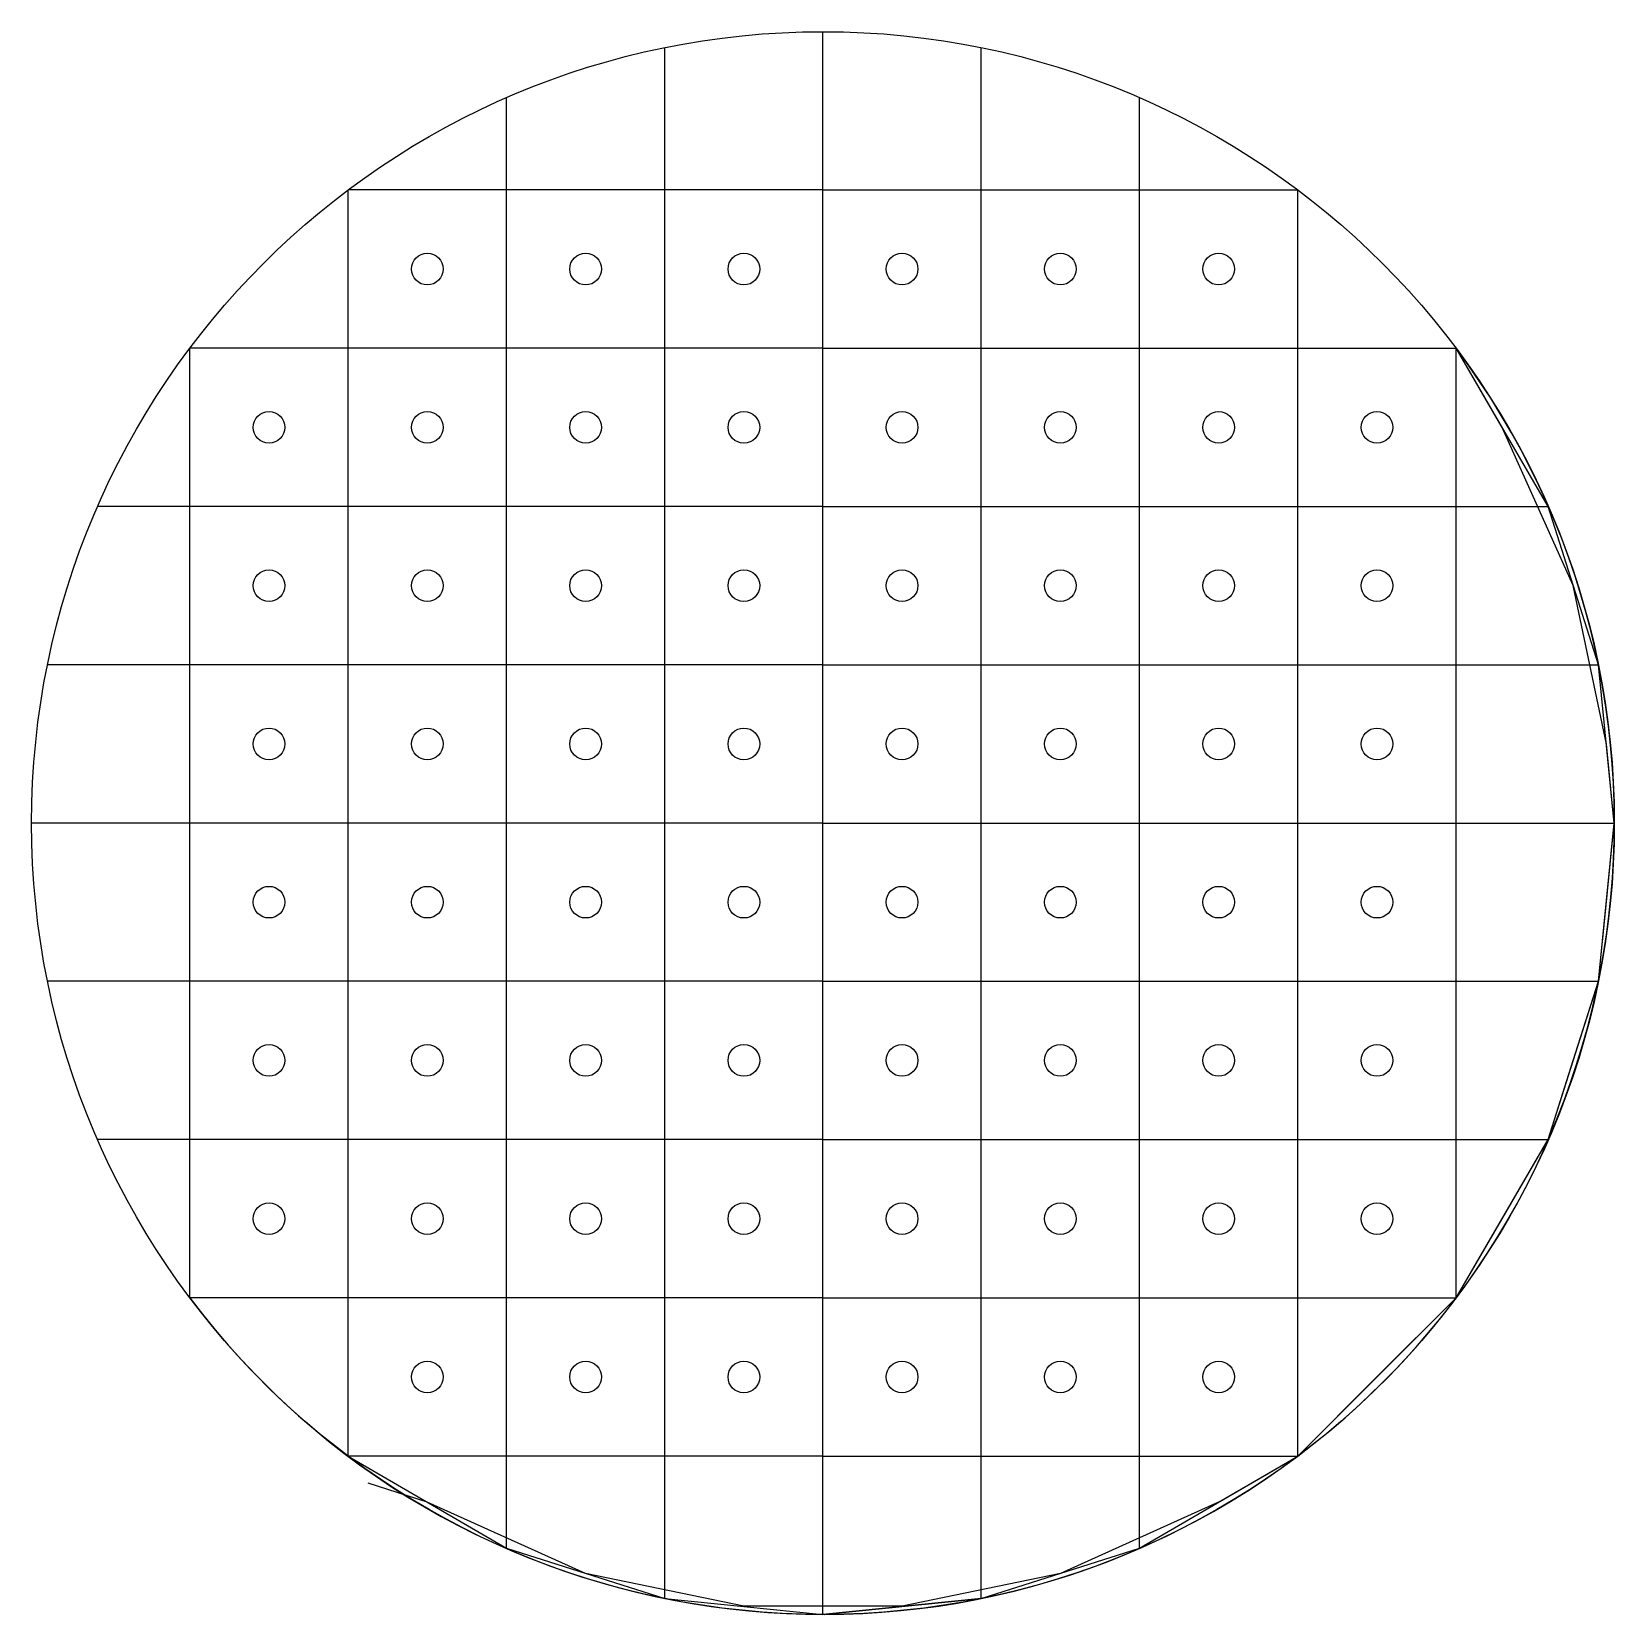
# Model space of a CAD drawing. Header units: centimetres. Extents: x 8.6 to 18.6, y 6.1 to 16.1.
import ezdxf

# ---------------------------------------------------------------- set-up
doc = ezdxf.new("R2010")
doc.units = ezdxf.units.CM
doc.header["$MEASUREMENT"] = 0
for name, color, linetype in [('CORP', 5, 'Continuous'), ('CORP LED', 51, 'Continuous'), ('LED', 7, 'Continuous')]:
    doc.layers.add(name, color=color, linetype=linetype)

# ---------------------------------------------------------------- blocks, each defined once
blk = doc.blocks.new('*U2')
at = {"layer": 'LED'}
blk.add_circle((0, 0), 0.1, dxfattribs=at)
blk = doc.blocks.new('*U3')
at = {"layer": 'CORP LED', "color": 0, "linetype": 'ByBlock', "lineweight": -2, "transparency": 16777216}
for p, rotation in [((13.052, 13.559, 5), 270), ((14.052, 11.559, 5), 180), ((12.052, 10.559, 5), 89.99999999999994)]:
    blk.add_blockref('*U2', p, dxfattribs=dict(at, rotation=rotation))
blk.add_blockref('*U2', (11.052, 12.559, 5), dxfattribs=at)

msp = doc.modelspace()

# ---------------------------------------------------------------- linework, layer by layer
at = {"layer": 'CORP'}
for p, q in [((17.552, 14.059, 5), (17.552, 14.059)), ((18.135, 13.059), (17.552, 14.059, 5)), ((18.135, 13.059, 5), (17.552, 14.059)), ((17.843, 13.559, 2.5), (17.552, 14.059, 2.5)), ((18.293, 12.559, 2.5), (17.843, 13.559, 2.5)), ((18.135, 13.059, 5), (18.135, 13.059)), ((18.451, 12.059), (18.135, 13.059, 5)), ((18.451, 12.059, 5), (18.135, 13.059)), ((18.502, 11.558, 2.504), (18.293, 12.559, 2.5)), ((18.451, 12.059, 5), (18.451, 12.059)), ((18.552, 11.059), (18.451, 12.059, 5)), ((18.552, 11.059, 5), (18.451, 12.059)), ((18.552, 11.059, 2.403), (18.502, 11.558, 2.504)), ((18.451, 10.059), (18.552, 11.059, 5)), ((18.451, 10.059, 5), (18.552, 11.059)), ((18.5, 10.54, 2.403), (18.552, 11.059, 2.403)), ((18.552, 11.059, 5), (18.552, 11.059)), ((18.451, 10.059, 2.5), (18.5, 10.54, 2.403)), ((18.135, 9.059), (18.451, 10.059, 5)), ((18.135, 9.059, 5), (18.451, 10.059)), ((18.293, 9.559, 2.5), (18.451, 10.059, 2.5)), ((18.451, 10.059, 5), (18.451, 10.059)), ((18.135, 9.059, 2.5), (18.293, 9.559, 2.5)), ((17.552, 8.059), (18.135, 9.059, 5)), ((17.552, 8.059, 5), (18.135, 9.059)), ((17.843, 8.559, 2.5), (18.135, 9.059, 2.5)), ((18.135, 9.059, 5), (18.135, 9.059)), ((17.552, 8.059, 2.5), (17.843, 8.559, 2.5)), ((16.552, 7.059), (17.552, 8.059, 5)), ((16.552, 7.059, 5), (17.552, 8.059)), ((17.052, 7.559, 2.5), (17.552, 8.059, 2.5)), ((17.552, 8.059, 5), (17.552, 8.059)), ((16.552, 7.059, 2.5), (17.052, 7.559, 2.5)), ((10.552, 7.059, 5), (10.552, 7.059)), ((10.552, 7.059), (11.552, 6.477, 5)), ((10.552, 7.059, 5), (11.552, 6.477)), ((15.552, 6.477), (16.552, 7.059, 5)), ((15.552, 6.477, 5), (16.552, 7.059)), ((16.052, 6.768, 2.5), (16.552, 7.059, 2.5)), ((16.552, 7.059, 5), (16.552, 7.059)), ((11.052, 6.768, 2.5), (10.678, 6.889, 2.5)), ((12.052, 6.318, 2.5), (11.052, 6.768, 2.5)), ((16.052, 6.768, 2.5), (15.052, 6.318, 2.5)), ((11.552, 6.477, 5), (11.552, 6.477)), ((11.552, 6.477), (12.552, 6.16, 5)), ((11.552, 6.477, 5), (12.552, 6.16)), ((14.552, 6.16), (15.552, 6.477, 5)), ((14.552, 6.16, 5), (15.552, 6.477)), ((15.552, 6.477, 5), (15.552, 6.477)), ((13.052, 6.11, 2.5), (12.052, 6.318, 2.5)), ((15.052, 6.318, 2.5), (14.052, 6.11, 2.5)), ((12.552, 6.16, 5), (12.552, 6.16)), ((12.552, 6.16), (13.552, 6.059, 5)), ((12.552, 6.16, 5), (13.552, 6.059)), ((14.052, 6.11, 2.5), (13.052, 6.11, 2.5)), ((14.552, 6.16), (13.552, 6.059, 5)), ((13.552, 6.059), (14.552, 6.16, 5)), ((14.552, 6.16, 5), (14.552, 6.16)), ((13.552, 6.059), (13.552, 6.059, 5))]:
    msp.add_line(p, q, dxfattribs=at)
msp.add_circle((13.552, 11.059, 5), 5, dxfattribs=at)
msp.add_arc((13.552, 11.059), 5, 216.8699, 36.8699, dxfattribs=at)
at = {"layer": 'CORP LED'}
for p, q in [((13.552, 6.059, 5), (13.552, 16.059, 5)), ((12.552, 6.16, 5), (12.552, 15.958, 5)), ((14.552, 6.16, 5), (14.552, 15.958, 5)), ((11.552, 6.477, 5), (11.552, 15.642, 5)), ((15.552, 6.477, 5), (15.552, 15.642, 5)), ((10.552, 7.059, 5), (10.552, 15.059, 5)), ((13.552, 15.059, 5), (10.552, 15.059, 5)), ((13.552, 15.059, 5), (16.552, 15.059, 5)), ((16.552, 7.059, 5), (16.552, 15.059, 5)), ((9.552, 8.059, 5), (9.552, 14.059, 5)), ((13.552, 14.059, 5), (9.552, 14.059, 5)), ((13.552, 14.059, 5), (17.552, 14.059, 5)), ((17.552, 8.059, 5), (17.552, 14.059, 5)), ((13.552, 13.059, 5), (8.97, 13.059, 5)), ((13.552, 13.059, 5), (18.135, 13.059, 5)), ((13.552, 12.059, 5), (8.653, 12.059, 5)), ((13.552, 12.059, 5), (18.451, 12.059, 5)), ((13.552, 11.059, 5), (8.552, 11.059, 5)), ((13.552, 11.059, 5), (8.552, 11.059, 5)), ((13.552, 11.059, 5), (8.552, 11.059, 5)), ((13.552, 11.059, 5), (8.552, 11.059, 5)), ((13.552, 11.059, 5), (18.552, 11.059, 5)), ((13.552, 11.059, 5), (18.552, 11.059, 5)), ((13.552, 11.059, 5), (18.552, 11.059, 5)), ((13.552, 11.059, 5), (18.552, 11.059, 5)), ((13.552, 11.059, 5), (18.552, 11.059, 5)), ((13.552, 11.059, 5), (18.552, 11.059, 5)), ((13.552, 11.059, 5), (18.552, 11.059, 5)), ((13.552, 11.059, 5), (18.552, 11.059, 5)), ((13.552, 11.059, 5), (18.552, 11.059, 5)), ((13.552, 11.059, 5), (18.552, 11.059, 5)), ((13.552, 11.059, 5), (18.552, 11.059, 5)), ((13.552, 10.059, 5), (8.653, 10.059, 5)), ((13.552, 10.059, 5), (18.451, 10.059, 5)), ((13.552, 9.059, 5), (8.97, 9.059, 5)), ((13.552, 9.059, 5), (18.135, 9.059, 5)), ((13.552, 8.059, 5), (9.552, 8.059, 5)), ((13.552, 8.059, 5), (17.552, 8.059, 5)), ((13.552, 7.059, 5), (10.552, 7.059, 5)), ((13.552, 7.059, 5), (16.552, 7.059, 5))]:
    msp.add_line(p, q, dxfattribs=at)
at = {"layer": 'LED'}
for centre in [(11.052, 14.559, 5), (12.052, 14.559, 5), (13.052, 14.559, 5), (14.052, 14.559, 5), (15.052, 14.559, 5), (16.052, 14.559, 5), (10.052, 13.559, 5), (11.052, 13.559, 5), (12.052, 13.559, 5), (14.052, 13.559, 5), (15.052, 13.559, 5), (16.052, 13.559, 5), (17.052, 13.559, 5), (10.052, 12.559, 5), (12.052, 12.559, 5), (13.052, 12.559, 5), (14.052, 12.559, 5), (15.052, 12.559, 5), (16.052, 12.559, 5), (17.052, 12.559, 5), (10.052, 11.559, 5), (11.052, 11.559, 5), (12.052, 11.559, 5), (13.052, 11.559, 5), (14.052, 11.559, 5), (15.052, 11.559, 5), (16.052, 11.559, 5), (17.052, 11.559, 5), (10.052, 10.559, 5), (11.052, 10.559, 5), (13.052, 10.559, 5), (14.052, 10.559, 5), (15.052, 10.559, 5), (16.052, 10.559, 5), (17.052, 10.559, 5), (10.052, 9.559, 5), (11.052, 9.559, 5), (12.052, 9.559, 5), (13.052, 9.559, 5), (14.052, 9.559, 5), (15.052, 9.559, 5), (16.052, 9.559, 5), (17.052, 9.559, 5), (10.052, 8.559, 5), (11.052, 8.559, 5), (12.052, 8.559, 5), (13.052, 8.559, 5), (14.052, 8.559, 5), (15.052, 8.559, 5), (16.052, 8.559, 5), (17.052, 8.559, 5), (11.052, 7.559, 5), (12.052, 7.559, 5), (13.052, 7.559, 5), (14.052, 7.559, 5), (15.052, 7.559, 5), (16.052, 7.559, 5)]:
    msp.add_circle(centre, 0.1, dxfattribs=at)

# ---------------------------------------------------------------- block references
at = {"layer": 'CORP LED'}
msp.add_blockref('*U3', (0, 0), dxfattribs=at)

doc.saveas('drawing.dxf')
